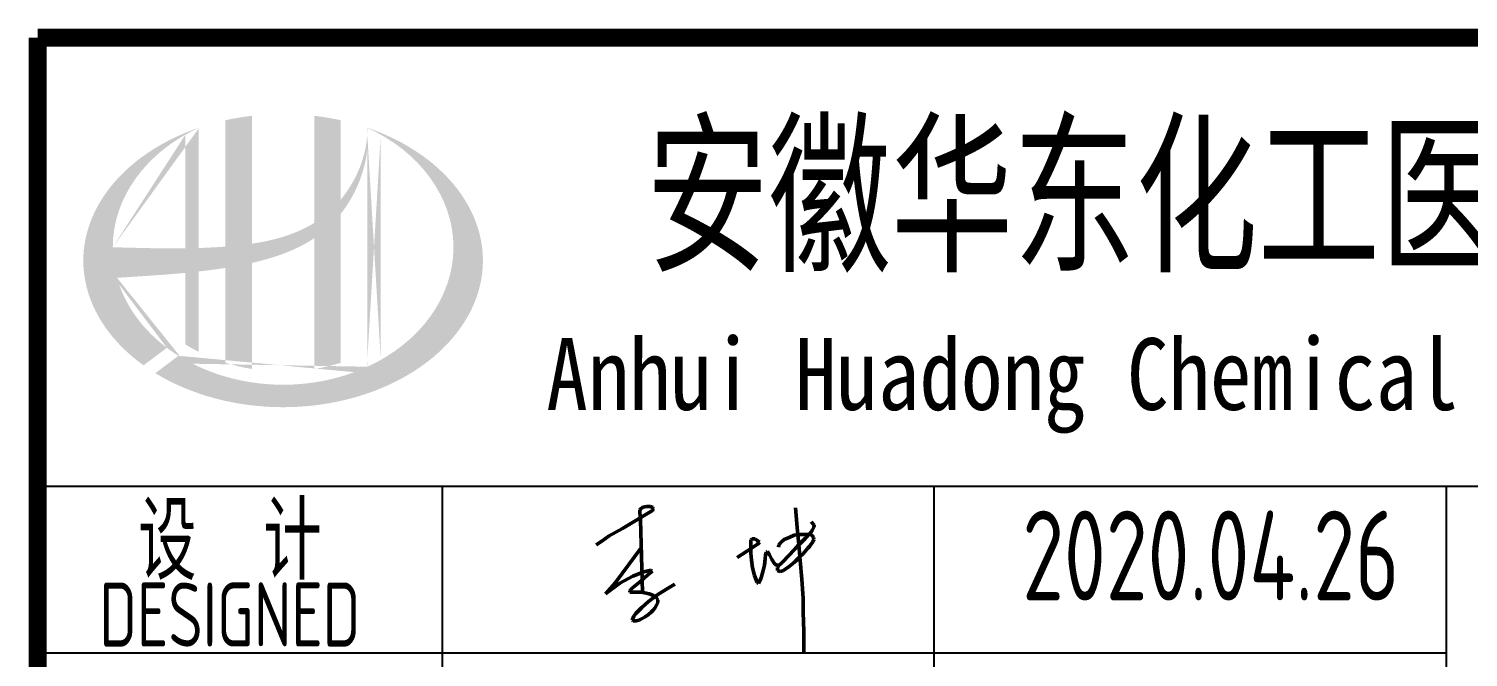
# Model space of a CAD drawing. Extents: x 1151645 to 1632247, y -116298 to 25377.
# Drawn here: x 1238698 to 1244317, y -21800 to -19348 of the extents above; entities that cross this region are included whole.
import ezdxf
from ezdxf.enums import TextEntityAlignment as Align

# ---------------------------------------------------------------- set-up
doc = ezdxf.new("R2010")
doc.units = 0
doc.header["$LTSCALE"] = 1000
doc.header["$MEASUREMENT"] = 0
doc.linetypes.add('2', pattern=[18.5, 12, -3, 0.5, -3])
doc.layers.get('0').update_dxf_attribs({"linetype": 'CONTINUOUS'})
doc.styles.add('AHD', font='sceie.shx', dxfattribs={"width": 0.7, "bigfont": 'sceic.shx'})
doc.styles.add('sceie', font='sceie.shx', dxfattribs={"width": 0.7, "bigfont": 'sceic.shx'})
doc.styles.add('宋体', font='', dxfattribs={"width": 0.7})
doc.styles.get('宋体').set_extended_font_data('SimSun')

# ---------------------------------------------------------------- blocks, each defined once
blk = doc.blocks.new('qm')
at = {"lineweight": 50}
for p, q in [((-943465.8, -984521.4), (-943349.4, -984450.5)), ((-943396.1, -984445.4), (-943398.8, -984448.7)), ((-943398.8, -984448.7), (-943398.8, -984459)), ((-943398.8, -984459), (-943396.1, -984488.1)), ((-943386.4, -984438.4), (-943396.1, -984445.4)), ((-943370.6, -984436), (-943386.4, -984438.4)), ((-943358.3, -984436), (-943370.6, -984436)), ((-943347.6, -984439), (-943358.3, -984436)), ((-943349.4, -984450.5), (-943345.2, -984444.2)), ((-943345.2, -984444.2), (-943347.6, -984439)), ((-942790.9, -984440.7), (-942784.5, -984517.7)), ((-943396.1, -984488.1), (-943388.7, -984770.8)), ((-942784.5, -984517.7), (-942777.6, -984585.2)), ((-942718.3, -984507.7), (-942730.2, -984494.8)), ((-942725.5, -984529.5), (-942719.1, -984516.7)), ((-942719.1, -984516.7), (-942717.3, -984511)), ((-942717.3, -984511), (-942718.3, -984507.7)), ((-943568.4, -984584.4), (-943547.1, -984570.6)), ((-943547.1, -984570.6), (-943518.6, -984549.7)), ((-943518.6, -984549.7), (-943465.8, -984521.4)), ((-942960.5, -984562), (-942964.8, -984565.1)), ((-942964.8, -984565.1), (-942964.8, -984617.8)), ((-942950, -984562), (-942960.5, -984562)), ((-942941.4, -984566.4), (-942950, -984562)), ((-942930.9, -984574.6), (-942941.4, -984566.4)), ((-942938.6, -984581.8), (-942930.9, -984574.6)), ((-942856.4, -984584.4), (-942848.4, -984575.4)), ((-942848.4, -984575.4), (-942834.4, -984564.4)), ((-942834.4, -984564.4), (-942815.2, -984555.8)), ((-942815.2, -984555.8), (-942795.5, -984547)), ((-942795.5, -984547), (-942776.7, -984545.2)), ((-942783, -984590.7), (-942752.8, -984559.9)), ((-942776.7, -984545.2), (-942759.3, -984544.3)), ((-942759.3, -984544.3), (-942749.6, -984544.3)), ((-942752.8, -984559.9), (-942732.9, -984539.7)), ((-942749.6, -984544.3), (-942735.7, -984544.7)), ((-942735.7, -984544.7), (-942730, -984545.5)), ((-942732.9, -984539.7), (-942725.5, -984529.5)), ((-942730, -984545.5), (-942723.8, -984550.4)), ((-942722.2, -984570.7), (-942725.6, -984577.1)), ((-942723.8, -984550.4), (-942720.8, -984557)), ((-942719.7, -984563.8), (-942722.2, -984570.7)), ((-942720.8, -984557), (-942719.7, -984563.8)), ((-943393.3, -984596.7), (-943493.3, -984731.8)), ((-943018.8, -984634.4), (-942999.9, -984622.2)), ((-942999.9, -984622.2), (-942978.2, -984608)), ((-942978.2, -984608), (-942959.2, -984595.7)), ((-942964.8, -984617.8), (-942962.1, -984644.3)), ((-942959.2, -984595.7), (-942938.6, -984581.8)), ((-942909.6, -984639.3), (-942907.9, -984623.6)), ((-942907.9, -984623.6), (-942904.7, -984613.7)), ((-942904.7, -984613.7), (-942900.5, -984610.6)), ((-942900.5, -984610.6), (-942892.1, -984623.8)), ((-942892.1, -984623.8), (-942882.9, -984641.9)), ((-942857.2, -984594.1), (-942856.4, -984584.4)), ((-942842.5, -984654.6), (-942814.3, -984623.8)), ((-942814.3, -984623.8), (-942783, -984590.7)), ((-942772.3, -984630.7), (-942781.5, -984639.7)), ((-942777.6, -984585.2), (-942772.2, -984646.7)), ((-942761.4, -984620.1), (-942772.3, -984630.7)), ((-942749.8, -984607.7), (-942761.4, -984620.1)), ((-942742.2, -984598.4), (-942749.8, -984607.7)), ((-942736.3, -984591.1), (-942742.2, -984598.4)), ((-942730.4, -984584.2), (-942736.3, -984591.1)), ((-942725.6, -984577.1), (-942730.4, -984584.2)), ((-943382.4, -984690.6), (-943355, -984683.3)), ((-943350.7, -984686.1), (-943357.6, -984694.6)), ((-943355, -984683.3), (-943350.7, -984686.1)), ((-942962.1, -984644.3), (-942958.8, -984675)), ((-942958.8, -984675), (-942951.1, -984704.5)), ((-942925, -984714.3), (-942916.9, -984685.4)), ((-942916.9, -984685.4), (-942912.2, -984664.1)), ((-942912.2, -984664.1), (-942909.6, -984639.3)), ((-942882.9, -984641.9), (-942871.2, -984660.5)), ((-942871.2, -984660.5), (-942856.6, -984667.4)), ((-942860.9, -984673.9), (-942855.7, -984666.2)), ((-942860.9, -984684.9), (-942860.9, -984673.9)), ((-942850.6, -984688.5), (-942860.9, -984684.9)), ((-942855.7, -984666.2), (-942842.5, -984654.6)), ((-942840.3, -984686.5), (-942850.6, -984688.5)), ((-942827.9, -984678.2), (-942840.3, -984686.5)), ((-942815.9, -984670.1), (-942827.9, -984678.2)), ((-942802.7, -984658.6), (-942815.9, -984670.1)), ((-942792.4, -984649.6), (-942802.7, -984658.6)), ((-942781.5, -984639.7), (-942792.4, -984649.6)), ((-942772.2, -984646.7), (-942766.2, -984719.5)), ((-943493.3, -984731.8), (-943532.7, -984775.8)), ((-943532.7, -984775.8), (-943476, -984734.3)), ((-943476, -984734.3), (-943425.2, -984707.2)), ((-943400.6, -984732), (-943426.7, -984752.5)), ((-943425.2, -984707.2), (-943382.4, -984690.6)), ((-943357.6, -984694.6), (-943400.6, -984732)), ((-943287.8, -984753.7), (-943261.2, -984739.1)), ((-942951.1, -984704.5), (-942940.7, -984732.2)), ((-942940.7, -984732.2), (-942935, -984735.3)), ((-942935, -984735.3), (-942925, -984714.3)), ((-942766.2, -984719.5), (-942760.9, -984794)), ((-943426.7, -984752.5), (-943437.7, -984764.8)), ((-943437.7, -984764.8), (-943437.7, -984770)), ((-943437.7, -984770), (-943392.9, -984770)), ((-943392.9, -984770), (-943380.2, -984772.5)), ((-943380.2, -984772.5), (-943361.5, -984776)), ((-943365.3, -984806.5), (-943328.1, -984779)), ((-943361.5, -984776), (-943344.6, -984782.3)), ((-943344.6, -984782.3), (-943334.6, -984788.5)), ((-943334.6, -984788.5), (-943328.5, -984800.6)), ((-943328.5, -984800.6), (-943328.5, -984809.7)), ((-943328.1, -984779), (-943287.8, -984753.7)), ((-942760.9, -984794), (-942760.9, -984848.2)), ((-943422.3, -984863.8), (-943413.6, -984852.5)), ((-943413.6, -984852.5), (-943391, -984829.4)), ((-943391, -984829.4), (-943365.3, -984806.5)), ((-943354.6, -984848.2), (-943364.9, -984856.8)), ((-943347.5, -984841), (-943354.6, -984848.2)), ((-943340.3, -984832.4), (-943347.5, -984841)), ((-943333, -984820.9), (-943340.3, -984832.4)), ((-943328.5, -984809.7), (-943333, -984820.9)), ((-942760.9, -984848.2), (-942758, -984923.5)), ((-943427.9, -984878.6), (-943422.3, -984863.8)), ((-943424, -984881), (-943427.9, -984878.6)), ((-943412.8, -984881), (-943424, -984881)), ((-943401.6, -984879.3), (-943412.8, -984881)), ((-943397, -984875.8), (-943401.6, -984879.3)), ((-943387.2, -984871.2), (-943397, -984875.8)), ((-943377.6, -984865.5), (-943387.2, -984871.2)), ((-943364.9, -984856.8), (-943377.6, -984865.5)), ((-942758, -984923.5), (-942758, -985007.1))]:
    blk.add_line(p, q, dxfattribs=at)
at = {"style": 'sceie', "width": 0.8}
for p in [(-941169.6, -984626.3), (-941208.7, -985276.9), (-941182.6, -985940.5), (-941143.6, -986591.1), (-941130.5, -987189.7)]:
    blk.add_attdef('2020.04.26', text='', height=350, dxfattribs=at).set_placement(p, align=Align.MIDDLE)

msp = doc.modelspace()

# ---------------------------------------------------------------- hatches: boundary and pattern name
h = msp.add_hatch(color=256)
edge = h.paths.add_edge_path()
edge.add_spline(control_points=[(1239569.3, -20261.3), (1239575.4, -20259.9), (1239581.5, -20258.5), (1239630.6, -20246.6), (1239673.1, -20233.6), (1239748.1, -20202.5), (1239781.1, -20185.6), (1239811.9, -20165)], knot_values=[61.629012, 61.629012, 61.629012, 61.629012, 63.330431, 63.330431, 75.353634, 75.353634, 85.398649, 85.398649, 85.398649, 85.398649], degree=3, periodic=0)
edge.add_line((1239811.9, -20165), (1239811.9, -20675.2))
edge.add_spline(control_points=[(1239811.9, -20675.2), (1239829.1, -20672.5), (1239846.1, -20669.1), (1239880.8, -20661), (1239898.5, -20656.2), (1239915.9, -20650.8)], knot_values=[4.908456, 4.908456, 4.908456, 4.908456, 4.992821, 4.992821, 5.083034, 5.083034, 5.083034, 5.083034], degree=3, periodic=0)
edge.add_line((1239915.9, -20650.8), (1239915.9, -20069.3))
edge.add_spline(control_points=[(1239915.9, -20069.3), (1239924.6, -20058.4), (1239932.8, -20047), (1239958.9, -20007.4), (1239974.5, -19977.4), (1240003.8, -19904.6), (1240015, -19860.9), (1240019.7, -19815.5), (1240019.8, -19814.3), (1240019.9, -19813)], knot_values=[97.991744, 97.991744, 97.991744, 97.991744, 101.64219, 101.64219, 110.337975, 110.337975, 121.934322, 121.934322, 122.270691, 122.270691, 122.270691, 122.270691], degree=3, periodic=0)
edge.add_line((1240019.9, -19813), (1240019.9, -19742.6))
edge.add_spline(control_points=[(1240019.9, -19742.6), (1240019.8, -19750.2), (1240019.5, -19757.9), (1240018.9, -19765.6)], knot_values=[126.194075, 126.194075, 126.194075, 126.194075, 128.396762, 128.396762, 128.396762, 128.396762], degree=3, periodic=0)
edge.add_spline(control_points=[(1240018.9, -19765.6), (1240018.4, -19771.8), (1240017.8, -19778), (1240017, -19784.2)], knot_values=[124.417049, 124.417049, 124.417049, 124.417049, 126.194075, 126.194075, 126.194075, 126.194075], degree=3, periodic=0)
edge.add_spline(control_points=[(1240017, -19784.2), (1240015.9, -19793.3), (1240014.4, -19802.5), (1240012.7, -19811.6)], knot_values=[121.80529, 121.80529, 121.80529, 121.80529, 124.417049, 124.417049, 124.417049, 124.417049], degree=3, periodic=0)
edge.add_spline(control_points=[(1240012.7, -19811.6), (1240010.3, -19823.7), (1240007.3, -19835.8), (1240003.8, -19847.8)], knot_values=[118.31574, 118.31574, 118.31574, 118.31574, 121.80529, 121.80529, 121.80529, 121.80529], degree=3, periodic=0)
edge.add_spline(control_points=[(1240003.8, -19847.8), (1240000.3, -19860), (1239996.3, -19872), (1239991.7, -19883.8)], knot_values=[114.795988, 114.795988, 114.795988, 114.795988, 118.31574, 118.31574, 118.31574, 118.31574], degree=3, periodic=0)
edge.add_spline(control_points=[(1239991.7, -19883.8), (1239987.3, -19895.5), (1239982.3, -19907.1), (1239976.9, -19918.4)], knot_values=[111.329641, 111.329641, 111.329641, 111.329641, 114.795988, 114.795988, 114.795988, 114.795988], degree=3, periodic=0)
edge.add_spline(control_points=[(1239976.9, -19918.4), (1239971.3, -19930), (1239965.3, -19941.3), (1239958.9, -19952.4)], knot_values=[107.79529, 107.79529, 107.79529, 107.79529, 111.329641, 111.329641, 111.329641, 111.329641], degree=3, periodic=0)
edge.add_spline(control_points=[(1239958.9, -19952.4), (1239952.5, -19963.2), (1239945.8, -19973.8), (1239938.7, -19984)], knot_values=[104.343579, 104.343579, 104.343579, 104.343579, 107.79529, 107.79529, 107.79529, 107.79529], degree=3, periodic=0)
edge.add_spline(control_points=[(1239938.7, -19984), (1239931.5, -19994.4), (1239923.9, -20004.5), (1239915.9, -20014.2)], knot_values=[100.8507, 100.8507, 100.8507, 100.8507, 104.343579, 104.343579, 104.343579, 104.343579], degree=3, periodic=0)
edge.add_line((1239915.9, -20014.2), (1239915.9, -19704.9))
edge.add_spline(control_points=[(1239915.9, -19704.9), (1239881.9, -19697.3), (1239847.1, -19691.4), (1239811.9, -19687.4)], knot_values=[4.423999, 4.423999, 4.423999, 4.423999, 4.558741, 4.558741, 4.558741, 4.558741], degree=3, periodic=0)
edge.add_line((1239811.9, -19687.4), (1239811.9, -20105.5))
edge.add_spline(control_points=[(1239811.9, -20105.5), (1239740, -20150), (1239655.8, -20173.3), (1239569.3, -20186.3)], knot_values=[63.246215, 63.246215, 63.246215, 63.246215, 87.689124, 87.689124, 87.689124, 87.689124], degree=3, periodic=0)
edge.add_line((1239569.3, -20186.3), (1239569.3, -19687.4))
edge.add_spline(control_points=[(1239569.3, -19687.4), (1239534.1, -19691.5), (1239499.3, -19697.3), (1239465.3, -19704.9)], knot_values=[4.866038, 4.866038, 4.866038, 4.866038, 5.000777, 5.000777, 5.000777, 5.000777], degree=3, periodic=0)
edge.add_line((1239465.3, -19704.9), (1239465.3, -20197.7))
edge.add_spline(control_points=[(1239465.3, -20197.7), (1239463.6, -20197.9), (1239428.6, -20200.5), (1239394, -20202.2), (1239361.3, -20203.3)], knot_values=[43.657356, 43.657356, 43.657356, 43.657356, 44.134253, 53.497092, 53.497092, 53.497092, 53.497092], degree=3, periodic=0)
edge.add_line((1239361.3, -20203.3), (1239361.3, -19734.1))
edge.add_spline(control_points=[(1239361.3, -19734.1), (1239344.2, -19740), (1239327.5, -19746.3), (1239311.1, -19753)], knot_values=[5.14157, 5.14157, 5.14157, 5.14157, 5.212921, 5.212921, 5.212921, 5.212921], degree=3, periodic=0)
edge.add_spline(control_points=[(1239311.1, -19753), (1239304.2, -19755.8), (1239297.3, -19758.8), (1239265.1, -19772.9), (1239240.5, -19785.2), (1239217.1, -19798.4)], knot_values=[5.212921, 5.212921, 5.212921, 5.212921, 5.24296, 5.24296, 5.355623, 5.355623, 5.355623, 5.355623], degree=3, periodic=0)
edge.add_spline(control_points=[(1239217.1, -19798.4), (1239202.2, -19806.7), (1239187.7, -19815.5), (1239173.7, -19824.6)], knot_values=[5.355623, 5.355623, 5.355623, 5.355623, 5.426974, 5.426974, 5.426974, 5.426974], degree=3, periodic=0)
edge.add_spline(control_points=[(1239173.7, -19824.6), (1239166.3, -19829.4), (1239159.1, -19834.3), (1239145.6, -19843.8), (1239139.3, -19848.3), (1239133.2, -19852.9)], knot_values=[5.426974, 5.426974, 5.426974, 5.426974, 5.464765, 5.464765, 5.498325, 5.498325, 5.498325, 5.498325], degree=3, periodic=0)
edge.add_spline(control_points=[(1239133.2, -19852.9), (1239107.1, -19872.5), (1239083, -19893.4), (1239061.1, -19915.3)], knot_values=[5.498325, 5.498325, 5.498325, 5.498325, 5.641027, 5.641027, 5.641027, 5.641027], degree=3, periodic=0)
edge.add_spline(control_points=[(1239061.1, -19915.3), (1239054.2, -19922.3), (1239047.4, -19929.5), (1239026.9, -19952.1), (1239014.1, -19967.9), (1239002.3, -19984.1)], knot_values=[5.641027, 5.641027, 5.641027, 5.641027, 5.686569, 5.686569, 5.783729, 5.783729, 5.783729, 5.783729], degree=3, periodic=0)
edge.add_spline(control_points=[(1239002.3, -19984.1), (1238987.2, -20004.9), (1238973.8, -20026.3), (1238960.7, -20051.2), (1238959.1, -20054.4), (1238957.5, -20057.6)], knot_values=[5.783729, 5.783729, 5.783729, 5.783729, 5.908374, 5.908374, 5.92643, 5.92643, 5.92643, 5.92643], degree=3, periodic=0)
edge.add_spline(control_points=[(1238957.5, -20057.6), (1238945.1, -20082.7), (1238935.1, -20108.3), (1238927.5, -20134.3)], knot_values=[5.92643, 5.92643, 5.92643, 5.92643, 6.069132, 6.069132, 6.069132, 6.069132], degree=3, periodic=0)
edge.add_spline(control_points=[(1238927.5, -20134.3), (1238924.3, -20145.4), (1238921.5, -20156.5), (1238916.2, -20182.7), (1238913.9, -20197.7), (1238912.5, -20212.8)], knot_values=[6.069132, 6.069132, 6.069132, 6.069132, 6.130179, 6.130179, 6.211834, 6.211834, 6.211834, 6.211834], degree=3, periodic=0)
edge.add_spline(control_points=[(1238912.5, -20212.8), (1238911.2, -20226), (1238910.6, -20239.2), (1238910.6, -20252.4)], knot_values=[6.211834, 6.211834, 6.211834, 6.211834, 6.283185, 6.283185, 6.283185, 6.283185], degree=3, periodic=0)
edge.add_spline(control_points=[(1238910.6, -20252.4), (1238910.6, -20261.7), (1238910.9, -20271), (1238911.5, -20280.3)], knot_values=[6.283185, 6.283185, 6.283185, 6.283185, 6.333655, 6.333655, 6.333655, 6.333655], degree=3, periodic=0)
edge.add_spline(control_points=[(1238911.5, -20280.3), (1238912.8, -20299), (1238915.3, -20317.6), (1238919.1, -20336.1)], knot_values=[6.333655, 6.333655, 6.333655, 6.333655, 6.434594, 6.434594, 6.434594, 6.434594], degree=3, periodic=0)
edge.add_spline(control_points=[(1238919.1, -20336.1), (1238919.3, -20337.3), (1238919.6, -20338.6), (1238923.5, -20357.1), (1238928.3, -20374.2), (1238934.1, -20391.3)], knot_values=[6.434594, 6.434594, 6.434594, 6.434594, 6.441278, 6.441278, 6.535532, 6.535532, 6.535532, 6.535532], degree=3, periodic=0)
edge.add_spline(control_points=[(1238934.1, -20391.3), (1238940.4, -20409.5), (1238947.9, -20427.5), (1238956.6, -20445.3)], knot_values=[6.535532, 6.535532, 6.535532, 6.535532, 6.636471, 6.636471, 6.636471, 6.636471], degree=3, periodic=0)
edge.add_spline(control_points=[(1238956.6, -20445.3), (1238958.8, -20449.8), (1238961.1, -20454.2), (1238970.5, -20471.9), (1238978.2, -20484.9), (1238986.5, -20497.8)], knot_values=[6.636471, 6.636471, 6.636471, 6.636471, 6.661894, 6.661894, 6.73741, 6.73741, 6.73741, 6.73741], degree=3, periodic=0)
edge.add_spline(control_points=[(1238986.5, -20497.8), (1238997.7, -20514.9), (1239010.1, -20531.8), (1239023.6, -20548.1)], knot_values=[6.73741, 6.73741, 6.73741, 6.73741, 6.838349, 6.838349, 6.838349, 6.838349], degree=3, periodic=0)
edge.add_spline(control_points=[(1239023.6, -20548.1), (1239029.5, -20555.3), (1239035.7, -20562.3), (1239050.2, -20578.3), (1239058.7, -20587.1), (1239067.6, -20595.8)], knot_values=[6.838349, 6.838349, 6.838349, 6.838349, 6.88251, 6.88251, 6.939288, 6.939288, 6.939288, 6.939288], degree=3, periodic=0)
edge.add_spline(control_points=[(1239067.6, -20595.8), (1239083.4, -20611.1), (1239100.3, -20626), (1239118.2, -20640.2)], knot_values=[6.939288, 6.939288, 6.939288, 6.939288, 7.040227, 7.040227, 7.040227, 7.040227], degree=3, periodic=0)
edge.add_spline(control_points=[(1239118.2, -20640.2), (1239127.1, -20647.3), (1239136.3, -20654.2), (1239145.7, -20661)], knot_values=[7.040227, 7.040227, 7.040227, 7.040227, 7.090696, 7.090696, 7.090696, 7.090696], degree=3, periodic=0)
edge.add_line((1239145.7, -20661), (1239236.9, -20592.6))
edge.add_ellipse((1239690.6, -20200.4), major_axis=(665, 0), ratio=0.806676, start_angle=192.819, end_angle=226.9853, ccw=False)
edge.add_spline(control_points=[(1239042.1, -20319.4), (1239066.2, -20317.9), (1239090.3, -20316.4), (1239178.9, -20310.9), (1239243.8, -20306.6), (1239309.3, -20300.3)], knot_values=[11.398263, 11.398263, 11.398263, 11.398263, 18.40729, 18.40729, 37.18094, 37.18094, 37.18094, 37.18094], degree=3, periodic=0)
edge.add_line((1239309.3, -20300.3), (1239309.3, -20579.3))
edge.add_spline(control_points=[(1239309.3, -20579.3), (1239312.8, -20581.6), (1239316.4, -20583.8), (1239333.4, -20594), (1239347.1, -20601.6), (1239361.3, -20608.7)], knot_values=[4.049945, 4.049945, 4.049945, 4.049945, 4.072021, 4.072021, 4.153257, 4.153257, 4.153257, 4.153257], degree=3, periodic=0)
edge.add_line((1239361.3, -20608.7), (1239361.3, -20294.8))
edge.add_spline(control_points=[(1239361.3, -20294.8), (1239393.4, -20291.2), (1239425.8, -20286.9), (1239460.7, -20281.6), (1239463, -20281.2), (1239465.3, -20280.8)], knot_values=[42.135009, 42.135009, 42.135009, 42.135009, 51.307228, 51.307228, 51.948574, 51.948574, 51.948574, 51.948574], degree=3, periodic=0)
edge.add_line((1239465.3, -20280.8), (1239465.3, -20650.8))
edge.add_spline(control_points=[(1239465.3, -20650.8), (1239498.9, -20661.3), (1239533.7, -20669.5), (1239569.3, -20675.2)], knot_values=[4.34174, 4.34174, 4.34174, 4.34174, 4.516316, 4.516316, 4.516316, 4.516316], degree=3, periodic=0)
edge.add_line((1239569.3, -20675.2), (1239569.3, -20261.3))
edge = h.paths.add_edge_path(flags=16)
edge.add_ellipse((1239690.6, -20200.4), major_axis=(665, 0), ratio=0.806676, start_angle=124.9875, end_angle=179.999, ccw=False)
edge.add_line((1239309.3, -19760.8), (1239309.3, -20204.4))
edge.add_spline(control_points=[(1239309.3, -20204.4), (1239213.9, -20205.8), (1239119.9, -20202.7), (1239025.6, -20200.3)], knot_values=[11.27373, 11.27373, 11.27373, 11.27373, 38.687513, 38.687513, 38.687513, 38.687513], degree=3, periodic=0)
edge = h.paths.add_edge_path()
edge.add_spline(control_points=[(1239191.8, -20691.5), (1239222.8, -20710.5), (1239255.9, -20727.8), (1239340.6, -20765), (1239393.8, -20782.8), (1239504.6, -20809.4), (1239562, -20818.1), (1239678.2, -20825.9), (1239736.9, -20825), (1239852.4, -20813.5), (1239909.3, -20802.9), (1240018.3, -20772.9), (1240070.5, -20753.4), (1240167.4, -20706.5), (1240212.1, -20679.1), (1240292.1, -20618.2), (1240327.3, -20584.6), (1240386.6, -20513.1), (1240410.7, -20475.3), (1240447.1, -20397.1), (1240459.4, -20356.9), (1240471.9, -20275.7), (1240472.2, -20234.8), (1240460.8, -20153.3), (1240448.9, -20112.8), (1240413.3, -20034), (1240389.6, -19995.8), (1240330.7, -19923.6), (1240295.7, -19889.7), (1240215.9, -19828), (1240171.1, -19800.3), (1240089.9, -19760.6), (1240055.6, -19746.4), (1240019.9, -19734.1)], knot_values=[0.886421, 0.886421, 0.886421, 0.886421, 1.040557, 1.040557, 1.261172, 1.261172, 1.481788, 1.481788, 1.702404, 1.702404, 1.92302, 1.92302, 2.143636, 2.143636, 2.364252, 2.364252, 2.584868, 2.584868, 2.805484, 2.805484, 3.026099, 3.026099, 3.246715, 3.246715, 3.46852, 3.46852, 3.690325, 3.690325, 3.91213, 3.91213, 4.133935, 4.133935, 4.283209, 4.283209, 4.283209, 4.283209], degree=3, periodic=0)
edge.add_line((1240019.9, -19734.1), (1240019.9, -19734.2))
edge.add_spline(control_points=[(1240019.9, -19734.3), (1240020, -19737), (1240020, -19739.8), (1240019.9, -19742.6)], knot_values=[128.396762, 128.396762, 128.396762, 128.396762, 129.192193, 129.192193, 129.192193, 129.192193], degree=3, periodic=0)
edge.add_line((1240019.9, -19742.6), (1240019.9, -20666.4))
edge.add_ellipse((1239690.6, -20200.4), major_axis=(665, 0), ratio=0.806676, start_angle=232.1054, end_angle=299.6833, ccw=False)
edge.add_line((1239282.1, -20623.7), (1239191.8, -20691.5))
edge = h.paths.add_edge_path(flags=16)
edge.add_ellipse((1239690.6, -20200.4), major_axis=(665, 0), ratio=0.806676, start_angle=304.9875, end_angle=415.0121, ccw=False)
edge.add_line((1240071.9, -20639.9), (1240071.9, -19760.8))

# ---------------------------------------------------------------- linework, layer by layer
for p, q in [((1238732.7, -21133), (1249732.7, -21133)), ((1240312.7, -24383), (1240312.7, -21133)), ((1240312.7, -24383), (1240312.7, -21133)), ((1240312.7, -24383), (1240312.7, -21133)), ((1242232.7, -24383), (1242232.7, -21133)), ((1242232.7, -24383), (1242232.7, -21133)), ((1244232.7, -24383), (1244232.7, -21133)), ((1244232.7, -24383), (1244232.7, -21133)), ((1238732.7, -21783), (1244232.7, -21783))]:
    msp.add_line(p, q)
at = {"const_width": 70}
for points in [[(1238732.7, -19383), (1238732.7, -25383)], [(1256732.7, -19383), (1238732.7, -19383)]]:
    msp.add_lwpolyline(points, dxfattribs=at)

# ---------------------------------------------------------------- block references
at = {"color": 4, "linetype": '2'}
ref = msp.add_blockref('qm', (2184481.7, 963223.6), dxfattribs=at)
ref.add_attrib('2020.04.26', '2020.04.26', dxfattribs={"height": 350, "style": 'sceie', "width": 0.8}).set_placement((1243312.1, -21402.7), align=Align.MIDDLE)

# ---------------------------------------------------------------- texts
for s, height, style, width, p in [('安徽华东化工医药工程有限责任公司', 500, '宋体', 0.7, (1244927.6, -19983)), ('Anhui Huadong Chemical & Medical Engineering Co.,Ltd', 280, '宋体', 0.85, (1244927.6, -20733)), ('设  计', 300, 'AHD', 0.8, (1239482.7, -21333)), ('设  计', 300, 'AHD', 0.8, (1239482.7, -21333)), ('DESIGNED', 250, 'AHD', 0.8, (1239482.7, -21633)), ('DESIGNED', 250, 'AHD', 0.8, (1239482.7, -21633))]:
    msp.add_text(s, height=height, dxfattribs=dict(style=style, width=width)).set_placement(p, align=Align.MIDDLE)

doc.saveas('drawing.dxf')
